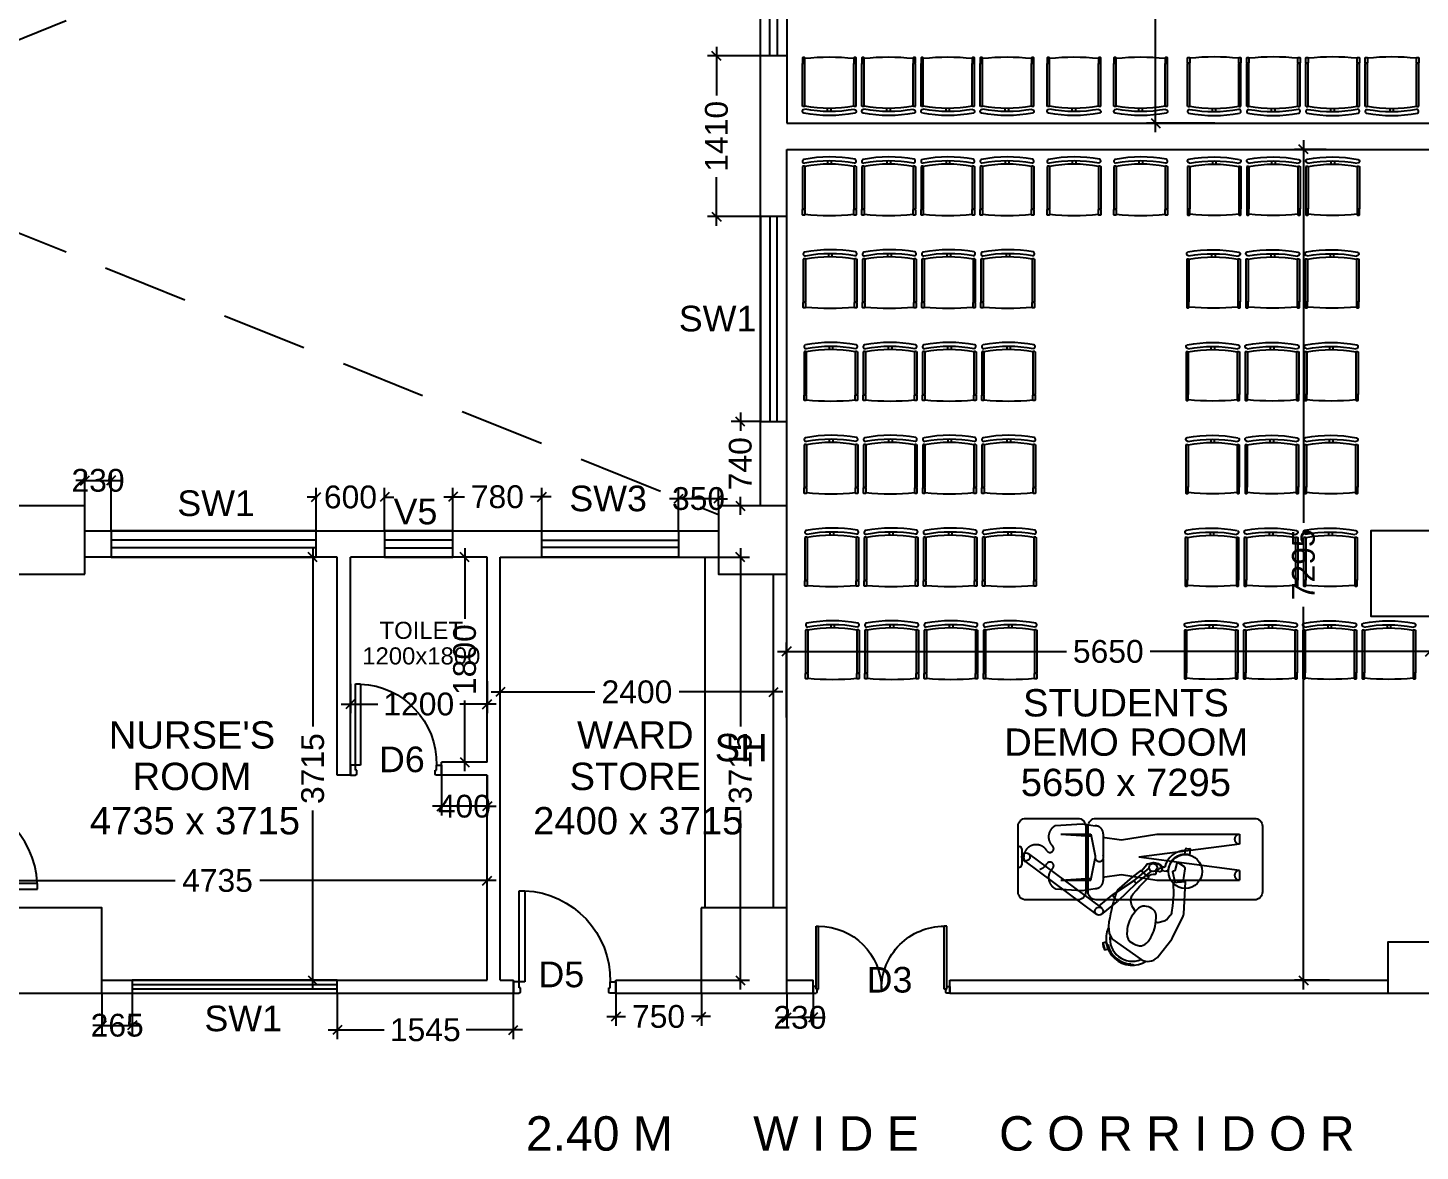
# Model space of a CAD drawing. Extents: x 7620542 to 7843793, y -6476226 to -6093835.
# Drawn here: x 7738759 to 7750982, y -6404856 to -6394993 of the extents above; entities that cross this region are included whole.
import ezdxf
from ezdxf.enums import TextEntityAlignment as Align

# ---------------------------------------------------------------- set-up
doc = ezdxf.new("R2010")
doc.units = 0
doc.header["$LTSCALE"] = 600
doc.header["$MEASUREMENT"] = 0
doc.header["$PDMODE"] = 35
doc.linetypes.add('DASHED', pattern=[0.75, 0.5, -0.25])
doc.linetypes.add('HIDDEN2', pattern=[0.1875, 0.125, -0.0625])
doc.layers.get('0').update_dxf_attribs({"linetype": 'CONTINUOUS'})
doc.layers.get('Defpoints').update_dxf_attribs({"linetype": 'CONTINUOUS'})
for name, color, linetype in [('DOOR', 32, 'CONTINUOUS'), ('Duct', 8, 'CONTINUOUS'), ('floor hat', 9, 'CONTINUOUS'), ('furniture', 33, 'CONTINUOUS'), ('joinery', 7, 'CONTINUOUS'), ('LA-column', 3, 'CONTINUOUS'), ('PARTI', 21, 'CONTINUOUS'), ('Room Dim', 1, 'CONTINUOUS'), ('Shleves', 7, 'CONTINUOUS'), ('TEXT', 6, 'CONTINUOUS'), ('TXT', 6, 'CONTINUOUS'), ('Walls', 7, 'CONTINUOUS'), ('WIN', 151, 'CONTINUOUS'), ('Working Dim', 5, 'CONTINUOUS')]:
    doc.layers.add(name, color=color, linetype=linetype)
doc.styles.add('ari', font='arial.ttf')
doc.styles.add('ARIAL', font='arial.ttf')
doc.dimstyles.new('int. dim', dxfattribs={"dimtxt": 450, "dimasz": 80, "dimexe": 80, "dimexo": 0, "dimgap": 70, "dimtad": 0, "dimdec": 0, "dimzin": 12, "dimdsep": 46, "dimtxsty": 'ari', "dimblk": 'OBLIQUE', "dimcen": 2, "dimdle": 80, "dimclrd": 256, "dimclre": 256, "dimclrt": 6, "dimadec": 0, "dimazin": 0, "dimtfac": 1, "dimtdec": 0, "dimtix": 1, "dimtmove": 2, "dimatfit": 3, "dimfxl": 1, "dimtolj": 1, "dimtzin": 0, "dimlwd": -1, "dimlwe": -1, "dimarcsym": 0})

# ---------------------------------------------------------------- blocks, each defined once
blk = doc.blocks.new('Z$W@#1275')
at = {"layer": 'DOOR'}
for p, q in [((73, 1500), (0, 1500)), ((0, 1500), (0, 1467)), ((0, 1467), (2, 1467)), ((11, 1456), (11, 1458)), ((11, 1456), (47, 1456)), ((47, 1467), (736, 1467)), ((47, 1467), (47, 1439)), ((47, 1456), (47, 1467)), ((47, 1467), (73, 1467)), ((47, 1439), (736, 1439)), ((73, 1467), (73, 1500)), ((736, 1467), (736, 1439)), ((0, 33), (2, 33)), ((0, 0), (0, 33)), ((73, 0), (0, 0)), ((11, 44), (11, 42)), ((11, 44), (47, 44)), ((47, 61), (736, 61)), ((47, 33), (47, 61)), ((47, 44), (47, 33)), ((47, 33), (736, 33)), ((47, 33), (73, 33)), ((73, 33), (73, 0)), ((736, 33), (736, 61))]:
    blk.add_line(p, q, dxfattribs=at)
for centre, start, end in [((11, 1467), 180, 270), ((11, 33), 90, 180)]:
    blk.add_arc(centre, 9.13, start, end, dxfattribs=at)
at = {"layer": 'DOOR', "color": 145}
for centre, start, end in [((47, 1439), 270, 0), ((47, 61), 0, 90)]:
    blk.add_arc(centre, 689, start, end, dxfattribs=at)
blk = doc.blocks.new('A$C32852038')
at = {"layer": 'furniture', "color": 8}
for p, q in [((-232, -54), (-235, -57)), ((-235, -431), (-235, -57)), ((-232, -54), (-218, -54)), ((-215, -57), (-218, -54)), ((-215, -431), (-215, -57)), ((218, -54), (215, -57)), ((215, -431), (215, -57)), ((218, -54), (232, -54)), ((235, -57), (232, -54)), ((235, -431), (235, -57)), ((-232, -434), (-235, -431)), ((-232, -434), (-218, -434)), ((-218, -434), (-215, -431)), ((-16, -479), (-16, -451)), ((15, -479), (15, -451)), ((218, -434), (215, -431)), ((218, -434), (232, -434)), ((232, -434), (235, -431))]:
    blk.add_line(p, q, dxfattribs=at)
for points in [[(-235, -51), (-235, -7), (-232, -4), (-218, -4), (-215, -7), (-215, -51), (-218, -54), (-232, -54)], [(215, -51), (215, -7), (218, -4), (232, -4), (235, -7), (235, -51), (232, -54), (218, -54)]]:
    blk.add_lwpolyline(points, close=True, dxfattribs=at)
for centre, radius, start, end in [((0, -2192), 2192, 84.37, 95.63), ((-217, -478), 18, 89.4431, 247.6466), ((-5, 699), 1178, 259.5839, 280.8292), ((0, 693), 1144, 259.1657, 280.8343), ((217, -476), 18, 292.3534, 90.5569), ((-5, 699), 1213, 259.5771, 280.848)]:
    blk.add_arc(centre, radius, start, end, dxfattribs=at)
blk = doc.blocks.new('A$C273B71EE')
at = {"layer": 'floor hat', "ltscale": 0.75}
blk.add_line((1370, -182), (1370, -200), dxfattribs=at)
at = {"layer": 'furniture', "color": 8}
for p, q in [((1019, 848), (1079, 845)), ((1050, 837), (1050, 847)), ((1233, 682), (1243, 684)), ((1258, 725), (1234, 719)), ((1248, 661), (1234, 719)), ((1272, 667), (1258, 725)), ((1272, 667), (1248, 661))]:
    blk.add_line(p, q, dxfattribs=at)
at = {"layer": 'furniture'}
for p, q in [((1008, 196), (1157, 339)), ((1283, 442), (1157, 339)), ((1157, 339), (1198, 289)), ((1305, 376), (1198, 289)), ((1868, -44), (1284, 390)), ((1907, 8), (1323, 442)), ((1027, 173), (1198, 289)), ((843, 168), (183, 168)), ((1008, 196), (885, 96)), ((1027, 173), (904, 72)), ((1008, 196), (1027, 173)), ((183, 90), (987, -15)), ((802, 90), (768, 95)), ((799, 60), (779, 63)), ((819, 46), (851, 42)), ((826, 99), (858, 95)), ((1920, -83), (1920, 47)), ((1950, 64), (1937, 64)), ((183, -120), (987, -15)), ((578, -33), (573, -74)), ((605, -85), (579, -82)), ((618, -38), (613, -79)), ((1950, -101), (1937, -101)), ((843, -198), (183, -198))]:
    blk.add_line(p, q, dxfattribs=at)
at = {"layer": 'furniture', "linetype": 'DASHED'}
for p, q in [((1437, 251), (1333, 235)), ((1651, 236), (1437, 251)), ((183, 90), (183, 168)), ((1125, 124), (843, 168)), ((1275, 145), (1125, 124)), ((1270, 0), (1270, 172)), ((1369, 169), (1333, -4)), ((1607, 169), (1365, 151)), ((1607, 169), (1369, 169)), ((1270, -203), (1270, -30)), ((1369, -200), (1333, -26)), ((183, -198), (183, -120)), ((1125, -155), (843, -198)), ((1275, -176), (1125, -155)), ((1607, -200), (1365, -182)), ((1607, -200), (1369, -200)), ((1437, -282), (1333, -265)), ((1651, -267), (1437, -282))]:
    blk.add_line(p, q, dxfattribs=at)
at = {"layer": 'furniture', "color": 8}
for points in [[(1012, 417), (1030, 389), (1041, 370), (1047, 349, -0.246109), (1030, 277), (1028, 275), (1008, 250), (981, 219), (955, 191), (924, 162), (905, 144), (970, 90, 0.025572), (1143, 234, 0.12826), (1170, 277, 0.043408), (1229, 535), (1223, 590), (1200, 637), (968, 802, 0.327906), (838, 786), (831, 777), (722, 638, 0.054318), (716, 629), (633, 456, 0.097498), (628, 437), (613, 182), (711, 189), (709, 285), (716, 372), (724, 425, -0.141399), (735, 451), (758, 478, -0.153306), (783, 494), (834, 508), (851, 503)], [(1035, 444, 0.128062), (1080, 573, 0.215717), (1058, 658), (1031, 674), (1011, 683), (981, 691, 0.242433), (925, 671, 0.136513), (856, 538), (847, 470, 0.297129), (883, 393, 0.138986), (938, 376, 0.105167), (970, 381), (989, 392), (1006, 409), (1035, 444)], [(697, 187), (715, 101, -0.445833), (710, 95), (708, 94, 0.30427), (694, 82), (679, 33, -0.509983), (670, 29), (625, 60, -0.292523), (618, 77), (635, 183)], [(965, 94), (922, 42, -0.166504), (914, 37), (872, 27, -0.116666), (866, 27), (829, 36, -0.181583), (820, 42), (805, 63, -0.566275), (809, 71, 0.372711), (852, 119, -0.458371), (857, 124, 0.210622), (913, 138)]]:
    blk.add_lwpolyline(points, format="xyb", dxfattribs=at)
at = {"layer": 'furniture'}
for points in [[(0, -263), (0, 262, -0.414214), (63, 325), (1328, 325, -0.414214), (1390, 262), (1390, -263, -0.414214), (1328, -325), (63, -325, -0.414214)], [(1950, -263, -0.414214), (1887, -325), (1473, -325, -0.414214), (1410, -263), (1410, 262, -0.414214), (1473, 325), (1887, 325, -0.414214), (1950, 262)]]:
    blk.add_lwpolyline(points, format="xyb", close=True, dxfattribs=at)
for centre, radius in [((1304, 416), 32.5), ((615, 99), 135), ((872, 66), 32.1), ((1887, -18), 32.5)]:
    blk.add_circle(centre, radius, dxfattribs=at)
at = {"layer": 'furniture', "color": 8}
for centre, radius, start, end in [((1038, 637), 210, 334.6212, 121.9546), ((1038, 637), 178, 351.2666, 112.7428), ((1054, 934), 92.5, 248.1415, 285.9908), ((1038, 637), 200, 12.904, 86.666), ((1326, 711), 92.5, 174.8124, 212.6617), ((1180, 675), 92.5, 354.8124, 32.6617)]:
    blk.add_arc(centre, radius, start, end, dxfattribs=at)
at = {"layer": 'furniture', "linetype": 'DASHED'}
for centre, radius, start, end in [((1333, 172), 62.5, 90, 180), ((1607, 147), 99.3, 318.5116, 63.4892), ((183, 129), 38.4, 270, 90), ((1301, -15), 33.9, 340.2375, 205.9253), ((1695, 53), 29.7, 150.8997, 319.9563), ((1709, 45), 46.3, 127.5254, 151.0495), ((1805, -15), 100, 209.3037, 150.6963), ((1607, -178), 99.3, 296.5108, 48.4696), ((1695, -83), 29.7, 40.0437, 209.1003), ((1709, -75), 46.3, 208.9505, 232.4746), ((183, -159), 38.4, 270, 90), ((1333, -203), 62.5, 180, 270)]:
    blk.add_arc(centre, radius, start, end, dxfattribs=at)
at = {"layer": 'furniture'}
for centre, radius, start, end in [((615, 99), 137, 254.3642, 352.7402), ((615, 99), 167, 269.6062, 347.5962), ((766, 80), 15, 82.7402, 172.7402), ((822, 73), 26.6, 82.7402, 262.7402), ((1937, 47), 17.2, 90, 180), ((580, -75), 7.13, 172.7402, 262.7402), ((606, -78), 7.13, 262.7402, 352.7402), ((1937, -83), 17.2, 180, 270)]:
    blk.add_arc(centre, radius, start, end, dxfattribs=at)
blk = doc.blocks.new('1000')
at = {"layer": 'DOOR'}
for p, q in [((0, -100), (0, 0)), ((0, 0), (50, 0)), ((50, -100), (0, -100)), ((50, 0), (50, -2)), ((63, -49), (50, -49)), ((50, -49), (50, -100)), ((50, -100), (50, -901)), ((100, -100), (50, -100)), ((63, -13), (61, -13)), ((63, -13), (63, -49)), ((100, -901), (100, -100)), ((837, -13), (837, -49)), ((837, -13), (839, -13)), ((837, -49), (850, -49)), ((850, 0), (850, -2)), ((900, 0), (850, 0)), ((850, -49), (850, -100)), ((850, -100), (900, -100)), ((900, -100), (900, 0)), ((50, -901), (100, -901))]:
    blk.add_line(p, q, dxfattribs=at)
for centre, major_axis, start_param, end_param in [((50, -13), (-7.95, 7.95), 3.926991, 5.497787), ((850, -13), (7.95, 7.95), 0.785398, 2.356194)]:
    blk.add_ellipse(centre, major_axis=major_axis, ratio=1, start_param=start_param, end_param=end_param, dxfattribs=at)
at = {"layer": 'DOOR', "color": 145}
blk.add_ellipse((64, -115), major_axis=(-520, 590), ratio=1, start_param=2.464943, end_param=4.009476, dxfattribs=at)
blk = doc.blocks.new('_Oblique')
at = {"color": 0, "linetype": 'ByBlock', "lineweight": -2}
blk.add_line((-0.5, -0.5), (0.5, 0.5), dxfattribs=at)
blk = doc.blocks.new('*D481')
at = {"layer": 'Defpoints', "color": 0, "transparency": 16777216}
for p in [(7745421, -6403470, -1), (7745652, -6403470, -1), (7745421, -6403682)]:
    blk.add_point(p, dxfattribs=at)
at = {"layer": 'Working Dim', "transparency": 16777216}
for p, q in [((7745421, -6403470), (7745421, -6403762)), ((7745652, -6403470), (7745652, -6403762)), ((7745421, -6403682), (7745341, -6403682)), ((7745652, -6403682), (7745421, -6403682)), ((7745652, -6403682), (7745732, -6403682))]:
    blk.add_line(p, q, dxfattribs=at)
at = {"layer": 'Working Dim', "transparency": 16777216, "xscale": 80, "yscale": 80, "zscale": 80}
blk.add_blockref('_Oblique', (7745421, -6403682), dxfattribs=at)
at = {"layer": 'Working Dim', "transparency": 16777216, "xscale": 80, "yscale": 80, "zscale": 80, "rotation": 180}
blk.add_blockref('_Oblique', (7745652, -6403682), dxfattribs=at)
at = {"layer": 'Working Dim', "color": 6, "transparency": 16777216, "insert": (7745537, -6403682), "char_height": 200, "attachment_point": 5, "style": 'ari'}
blk.add_mtext('\\A1;230', dxfattribs=at)
blk = doc.blocks.new('*D265')
at = {"layer": 'Defpoints', "color": 0, "transparency": 16777216}
for p in [(7743921, -6403470, 2), (7744672, -6403470, 2), (7744672, -6403674)]:
    blk.add_point(p, dxfattribs=at)
at = {"layer": 'Working Dim', "transparency": 16777216}
for p, q in [((7743921, -6403470), (7743921, -6403754)), ((7744672, -6403470), (7744672, -6403754)), ((7743841, -6403674), (7744007, -6403674)), ((7744752, -6403674), (7744586, -6403674))]:
    blk.add_line(p, q, dxfattribs=at)
at = {"layer": 'Working Dim', "transparency": 16777216, "xscale": 80, "yscale": 80, "zscale": 80, "rotation": 180}
blk.add_blockref('_Oblique', (7743921, -6403674), dxfattribs=at)
at = {"layer": 'Working Dim', "transparency": 16777216, "xscale": 80, "yscale": 80, "zscale": 80}
blk.add_blockref('_Oblique', (7744672, -6403674), dxfattribs=at)
at = {"layer": 'Working Dim', "color": 6, "transparency": 16777216, "insert": (7744296, -6403674), "char_height": 200, "attachment_point": 5, "style": 'ari'}
blk.add_mtext('\\A1;750', dxfattribs=at)
blk = doc.blocks.new('*D266')
at = {"layer": 'Defpoints', "color": 0, "transparency": 16777216}
for p in [(7741476, -6403470, -1), (7743021, -6403470, 2), (7741476, -6403791)]:
    blk.add_point(p, dxfattribs=at)
at = {"layer": 'Working Dim', "transparency": 16777216}
for p, q in [((7741476, -6403470), (7741476, -6403871)), ((7743021, -6403470), (7743021, -6403871)), ((7741396, -6403791), (7741888, -6403791)), ((7743101, -6403791), (7742608, -6403791))]:
    blk.add_line(p, q, dxfattribs=at)
at = {"layer": 'Working Dim', "transparency": 16777216, "xscale": 80, "yscale": 80, "zscale": 80, "rotation": 180}
blk.add_blockref('_Oblique', (7741476, -6403791), dxfattribs=at)
at = {"layer": 'Working Dim', "transparency": 16777216, "xscale": 80, "yscale": 80, "zscale": 80}
blk.add_blockref('_Oblique', (7743021, -6403791), dxfattribs=at)
at = {"layer": 'Working Dim', "color": 6, "transparency": 16777216, "insert": (7742248, -6403791), "char_height": 200, "attachment_point": 5, "style": 'ari'}
blk.add_mtext('\\A1;1545', dxfattribs=at)
blk = doc.blocks.new('*D267')
at = {"layer": 'Defpoints', "color": 0, "transparency": 16777216}
for p in [(7739410, -6403470, 3), (7739675, -6403470, -1), (7739675, -6403751)]:
    blk.add_point(p, dxfattribs=at)
at = {"layer": 'Working Dim', "transparency": 16777216}
for p, q in [((7739410, -6403470), (7739410, -6403831)), ((7739675, -6403470), (7739675, -6403831)), ((7739410, -6403751), (7739330, -6403751)), ((7739410, -6403751), (7739675, -6403751)), ((7739675, -6403751), (7739755, -6403751))]:
    blk.add_line(p, q, dxfattribs=at)
at = {"layer": 'Working Dim', "transparency": 16777216, "xscale": 80, "yscale": 80, "zscale": 80}
blk.add_blockref('_Oblique', (7739410, -6403751), dxfattribs=at)
at = {"layer": 'Working Dim', "transparency": 16777216, "xscale": 80, "yscale": 80, "zscale": 80, "rotation": 180}
blk.add_blockref('_Oblique', (7739675, -6403751), dxfattribs=at)
at = {"layer": 'Working Dim', "color": 6, "transparency": 16777216, "insert": (7739543, -6403751), "char_height": 200, "attachment_point": 5, "style": 'ari'}
blk.add_mtext('\\A1;265', dxfattribs=at)
blk = doc.blocks.new('*D280')
at = {"layer": 'Defpoints', "color": 0, "transparency": 16777216}
for p in [(7742791, -6402480), (7738057, -6402816, 2), (7742791, -6402816, 2)]:
    blk.add_point(p, dxfattribs=at)
at = {"layer": 'Working Dim', "transparency": 16777216}
for p, q in [((7738057, -6402816), (7738057, -6402400)), ((7742791, -6402816), (7742791, -6402400)), ((7737977, -6402480), (7740051, -6402480)), ((7742871, -6402480), (7740797, -6402480))]:
    blk.add_line(p, q, dxfattribs=at)
at = {"layer": 'Working Dim', "transparency": 16777216, "xscale": 80, "yscale": 80, "zscale": 80, "rotation": 180}
blk.add_blockref('_Oblique', (7738057, -6402480), dxfattribs=at)
at = {"layer": 'Working Dim', "transparency": 16777216, "xscale": 80, "yscale": 80, "zscale": 80}
blk.add_blockref('_Oblique', (7742791, -6402480), dxfattribs=at)
at = {"layer": 'Working Dim', "color": 6, "transparency": 16777216, "insert": (7740424, -6402480), "char_height": 200, "attachment_point": 5, "style": 'ari'}
blk.add_mtext('\\A1;4735', dxfattribs=at)
blk = doc.blocks.new('*D281')
at = {"layer": 'Defpoints', "color": 0, "transparency": 16777216}
for p in [(7741260, -6399640), (7741395, -6399640, 2), (7741373, -6403355, -1)]:
    blk.add_point(p, dxfattribs=at)
at = {"layer": 'Working Dim', "transparency": 16777216}
for p, q in [((7741395, -6399640), (7741180, -6399640)), ((7741260, -6399560), (7741260, -6401128)), ((7741260, -6403435), (7741260, -6401866)), ((7741373, -6403355), (7741180, -6403355))]:
    blk.add_line(p, q, dxfattribs=at)
at = {"layer": 'Working Dim', "transparency": 16777216, "xscale": 80, "yscale": 80, "zscale": 80}
for p, rotation in [((7741260, -6399640), 90), ((7741260, -6403355), 270)]:
    blk.add_blockref('_Oblique', p, dxfattribs=dict(at, rotation=rotation))
at = {"layer": 'Working Dim', "color": 6, "transparency": 16777216, "insert": (7741260, -6401497), "char_height": 200, "attachment_point": 5, "rotation": 90, "style": 'ari'}
blk.add_mtext('\\A1;3715', dxfattribs=at)
blk = doc.blocks.new('*D282')
at = {"layer": 'Defpoints', "color": 0, "transparency": 16777216}
for p in [(7741591, -6400753, 2), (7742791, -6400729, 2), (7742791, -6400931)]:
    blk.add_point(p, dxfattribs=at)
at = {"layer": 'Working Dim', "transparency": 16777216}
for p, q in [((7741591, -6400753), (7741591, -6401011)), ((7742791, -6400729), (7742791, -6401011)), ((7741511, -6400931), (7741832, -6400931)), ((7742871, -6400931), (7742550, -6400931))]:
    blk.add_line(p, q, dxfattribs=at)
at = {"layer": 'Working Dim', "transparency": 16777216, "xscale": 80, "yscale": 80, "zscale": 80, "rotation": 180}
blk.add_blockref('_Oblique', (7741591, -6400931), dxfattribs=at)
at = {"layer": 'Working Dim', "transparency": 16777216, "xscale": 80, "yscale": 80, "zscale": 80}
blk.add_blockref('_Oblique', (7742791, -6400931), dxfattribs=at)
at = {"layer": 'Working Dim', "color": 6, "transparency": 16777216, "insert": (7742191, -6400931), "char_height": 200, "attachment_point": 5, "style": 'ari'}
blk.add_mtext('\\A1;1200', dxfattribs=at)
blk = doc.blocks.new('*D283')
at = {"layer": 'Defpoints', "color": 0, "transparency": 16777216}
for p in [(7742594, -6399640), (7742695, -6399640, 2), (7742695, -6401440, 2)]:
    blk.add_point(p, dxfattribs=at)
at = {"layer": 'Working Dim', "transparency": 16777216}
for p, q in [((7742695, -6399640), (7742514, -6399640)), ((7742594, -6399560), (7742594, -6400181)), ((7742594, -6401520), (7742594, -6400898)), ((7742695, -6401440), (7742514, -6401440))]:
    blk.add_line(p, q, dxfattribs=at)
at = {"layer": 'Working Dim', "transparency": 16777216, "xscale": 80, "yscale": 80, "zscale": 80}
for p, rotation in [((7742594, -6399640), 90), ((7742594, -6401440), 270)]:
    blk.add_blockref('_Oblique', p, dxfattribs=dict(at, rotation=rotation))
at = {"layer": 'Working Dim', "color": 6, "transparency": 16777216, "insert": (7742594, -6400540), "char_height": 200, "attachment_point": 5, "rotation": 90, "style": 'ari'}
blk.add_mtext('\\A1;1800', dxfattribs=at)
blk = doc.blocks.new('*D284')
at = {"layer": 'Defpoints', "color": 0, "transparency": 16777216}
for p in [(7745306, -6400824), (7742906, -6400934, 2), (7745306, -6400934, 3)]:
    blk.add_point(p, dxfattribs=at)
at = {"layer": 'Working Dim', "transparency": 16777216}
for p, q in [((7742906, -6400934), (7742906, -6400744)), ((7745306, -6400934), (7745306, -6400744)), ((7742826, -6400824), (7743736, -6400824)), ((7745386, -6400824), (7744476, -6400824))]:
    blk.add_line(p, q, dxfattribs=at)
at = {"layer": 'Working Dim', "transparency": 16777216, "xscale": 80, "yscale": 80, "zscale": 80, "rotation": 180}
blk.add_blockref('_Oblique', (7742906, -6400824), dxfattribs=at)
at = {"layer": 'Working Dim', "transparency": 16777216, "xscale": 80, "yscale": 80, "zscale": 80}
blk.add_blockref('_Oblique', (7745306, -6400824), dxfattribs=at)
at = {"layer": 'Working Dim', "color": 6, "transparency": 16777216, "insert": (7744106, -6400824), "char_height": 200, "attachment_point": 5, "style": 'ari'}
blk.add_mtext('\\A1;2400', dxfattribs=at)
blk = doc.blocks.new('*D285')
at = {"layer": 'Defpoints', "color": 0, "transparency": 16777216}
for p in [(7744584, -6399640, 3), (7744584, -6403355, 2), (7745014, -6403355)]:
    blk.add_point(p, dxfattribs=at)
at = {"layer": 'Working Dim', "transparency": 16777216}
for p, q in [((7744584, -6399640), (7745094, -6399640)), ((7745014, -6399560), (7745014, -6401128)), ((7745014, -6403435), (7745014, -6401866)), ((7744584, -6403355), (7745094, -6403355))]:
    blk.add_line(p, q, dxfattribs=at)
at = {"layer": 'Working Dim', "transparency": 16777216, "xscale": 80, "yscale": 80, "zscale": 80}
for p, rotation in [((7745014, -6399640), 90), ((7745014, -6403355), 270)]:
    blk.add_blockref('_Oblique', p, dxfattribs=dict(at, rotation=rotation))
at = {"layer": 'Working Dim', "color": 6, "transparency": 16777216, "insert": (7745014, -6401497), "char_height": 200, "attachment_point": 5, "rotation": 90, "style": 'ari'}
blk.add_mtext('\\A1;3715', dxfattribs=at)
blk = doc.blocks.new('*D286')
at = {"layer": 'Defpoints', "color": 0, "transparency": 16777216}
for p in [(7751069, -6400469), (7745419, -6401049, 3), (7751069, -6401049, 6)]:
    blk.add_point(p, dxfattribs=at)
at = {"layer": 'Working Dim', "transparency": 16777216}
for p, q in [((7745419, -6401049), (7745419, -6400389)), ((7751069, -6401049), (7751069, -6400389)), ((7745339, -6400469), (7747876, -6400469)), ((7751149, -6400469), (7748613, -6400469))]:
    blk.add_line(p, q, dxfattribs=at)
at = {"layer": 'Working Dim', "transparency": 16777216, "xscale": 80, "yscale": 80, "zscale": 80, "rotation": 180}
blk.add_blockref('_Oblique', (7745419, -6400469), dxfattribs=at)
at = {"layer": 'Working Dim', "transparency": 16777216, "xscale": 80, "yscale": 80, "zscale": 80}
blk.add_blockref('_Oblique', (7751069, -6400469), dxfattribs=at)
at = {"layer": 'Working Dim', "color": 6, "transparency": 16777216, "insert": (7748244, -6400469), "char_height": 200, "attachment_point": 5, "style": 'ari'}
blk.add_mtext('\\A1;5650', dxfattribs=at)
blk = doc.blocks.new('*D287')
at = {"layer": 'Defpoints', "color": 0, "transparency": 16777216}
for p in [(7749958, -6396060), (7750158, -6396060, 3), (7750185, -6403355, -1)]:
    blk.add_point(p, dxfattribs=at)
at = {"layer": 'Working Dim', "transparency": 16777216}
for p, q in [((7749958, -6395980), (7749958, -6399339)), ((7750158, -6396060), (7749878, -6396060)), ((7749958, -6403435), (7749958, -6400076)), ((7750185, -6403355), (7749878, -6403355))]:
    blk.add_line(p, q, dxfattribs=at)
at = {"layer": 'Working Dim', "transparency": 16777216, "xscale": 80, "yscale": 80, "zscale": 80}
for p, rotation in [((7749958, -6396060), 90), ((7749958, -6403355), 270)]:
    blk.add_blockref('_Oblique', p, dxfattribs=dict(at, rotation=rotation))
at = {"layer": 'Working Dim', "color": 6, "transparency": 16777216, "insert": (7749958, -6399707), "char_height": 200, "attachment_point": 5, "rotation": 90, "style": 'ari'}
blk.add_mtext('\\A1;7295', dxfattribs=at)
blk = doc.blocks.new('*D289')
at = {"layer": 'Defpoints', "color": 0, "transparency": 16777216}
for p in [(7748660, -6388535), (7749155, -6388535, 3), (7749180, -6395830, 3)]:
    blk.add_point(p, dxfattribs=at)
at = {"layer": 'Working Dim', "transparency": 16777216}
for p, q in [((7748660, -6388455), (7748660, -6391814)), ((7749155, -6388535), (7748580, -6388535)), ((7748660, -6395910), (7748660, -6392551)), ((7749180, -6395830), (7748580, -6395830))]:
    blk.add_line(p, q, dxfattribs=at)
at = {"layer": 'Working Dim', "transparency": 16777216, "xscale": 80, "yscale": 80, "zscale": 80}
for p, rotation in [((7748660, -6388535), 90), ((7748660, -6395830), 270)]:
    blk.add_blockref('_Oblique', p, dxfattribs=dict(at, rotation=rotation))
at = {"layer": 'Working Dim', "color": 6, "transparency": 16777216, "insert": (7748660, -6392182), "char_height": 200, "attachment_point": 5, "rotation": 90, "style": 'ari'}
blk.add_mtext('\\A1;7295', dxfattribs=at)
blk = doc.blocks.new('*D1600')
at = {"layer": 'Defpoints', "color": 0, "transparency": 16777216}
for p in [(7739490, -6398967), (7739260, -6399190, -4), (7739490, -6399409)]:
    blk.add_point(p, dxfattribs=at)
at = {"layer": 'Working Dim', "transparency": 16777216}
for p, q in [((7739260, -6399190), (7739260, -6398887)), ((7739490, -6399409), (7739490, -6398887)), ((7739260, -6398967), (7739180, -6398967)), ((7739260, -6398967), (7739490, -6398967)), ((7739490, -6398967), (7739570, -6398967))]:
    blk.add_line(p, q, dxfattribs=at)
at = {"layer": 'Working Dim', "transparency": 16777216, "xscale": 80, "yscale": 80, "zscale": 80}
blk.add_blockref('_Oblique', (7739260, -6398967), dxfattribs=at)
at = {"layer": 'Working Dim', "transparency": 16777216, "xscale": 80, "yscale": 80, "zscale": 80, "rotation": 180}
blk.add_blockref('_Oblique', (7739490, -6398967), dxfattribs=at)
at = {"layer": 'Working Dim', "color": 6, "transparency": 16777216, "insert": (7739375, -6398967), "char_height": 200, "attachment_point": 5, "style": 'ari'}
blk.add_mtext('\\A1;230', dxfattribs=at)
blk = doc.blocks.new('*D1601')
at = {"layer": 'Defpoints', "color": 0, "transparency": 16777216}
for p in [(7744472, -6399127), (7744821, -6399190, 1), (7744472, -6399410)]:
    blk.add_point(p, dxfattribs=at)
at = {"layer": 'Working Dim', "transparency": 16777216}
for p, q in [((7744472, -6399127), (7744392, -6399127)), ((7744472, -6399410), (7744472, -6399047)), ((7744821, -6399127), (7744472, -6399127)), ((7744821, -6399190), (7744821, -6399047)), ((7744821, -6399127), (7744901, -6399127))]:
    blk.add_line(p, q, dxfattribs=at)
at = {"layer": 'Working Dim', "transparency": 16777216, "xscale": 80, "yscale": 80, "zscale": 80}
blk.add_blockref('_Oblique', (7744472, -6399127), dxfattribs=at)
at = {"layer": 'Working Dim', "transparency": 16777216, "xscale": 80, "yscale": 80, "zscale": 80, "rotation": 180}
blk.add_blockref('_Oblique', (7744821, -6399127), dxfattribs=at)
at = {"layer": 'Working Dim', "color": 6, "transparency": 16777216, "insert": (7744647, -6399127), "char_height": 200, "attachment_point": 5, "style": 'ari'}
blk.add_mtext('\\A1;350', dxfattribs=at)
blk = doc.blocks.new('*D1602')
at = {"layer": 'Defpoints', "color": 0, "transparency": 16777216}
for p in [(7742491, -6399111), (7742491, -6399410), (7743272, -6399410)]:
    blk.add_point(p, dxfattribs=at)
at = {"layer": 'Working Dim', "transparency": 16777216}
for p, q in [((7742491, -6399410), (7742491, -6399031)), ((7743272, -6399410), (7743272, -6399031)), ((7742411, -6399111), (7742592, -6399111)), ((7743352, -6399111), (7743171, -6399111))]:
    blk.add_line(p, q, dxfattribs=at)
at = {"layer": 'Working Dim', "transparency": 16777216, "xscale": 80, "yscale": 80, "zscale": 80, "rotation": 180}
blk.add_blockref('_Oblique', (7742491, -6399111), dxfattribs=at)
at = {"layer": 'Working Dim', "transparency": 16777216, "xscale": 80, "yscale": 80, "zscale": 80}
blk.add_blockref('_Oblique', (7743272, -6399111), dxfattribs=at)
at = {"layer": 'Working Dim', "color": 6, "transparency": 16777216, "insert": (7742881, -6399111), "char_height": 200, "attachment_point": 5, "style": 'ari'}
blk.add_mtext('\\A1;780', dxfattribs=at)
blk = doc.blocks.new('*D1603')
at = {"layer": 'Defpoints', "color": 0, "transparency": 16777216}
for p in [(7741290, -6399113), (7741290, -6399410), (7741891, -6399410)]:
    blk.add_point(p, dxfattribs=at)
at = {"layer": 'Working Dim', "transparency": 16777216}
for p, q in [((7741290, -6399410), (7741290, -6399033)), ((7741891, -6399410), (7741891, -6399033)), ((7741290, -6399113), (7741210, -6399113)), ((7741290, -6399113), (7741300, -6399113)), ((7741891, -6399113), (7741882, -6399113)), ((7741891, -6399113), (7741971, -6399113))]:
    blk.add_line(p, q, dxfattribs=at)
at = {"layer": 'Working Dim', "transparency": 16777216, "xscale": 80, "yscale": 80, "zscale": 80}
blk.add_blockref('_Oblique', (7741290, -6399113), dxfattribs=at)
at = {"layer": 'Working Dim', "transparency": 16777216, "xscale": 80, "yscale": 80, "zscale": 80, "rotation": 180}
blk.add_blockref('_Oblique', (7741891, -6399113), dxfattribs=at)
at = {"layer": 'Working Dim', "color": 6, "transparency": 16777216, "insert": (7741591, -6399113), "char_height": 200, "attachment_point": 5, "style": 'ari'}
blk.add_mtext('\\A1;600', dxfattribs=at)
blk = doc.blocks.new('*D1608')
at = {"layer": 'Defpoints', "color": 0, "transparency": 16777216}
for p in [(7745191, -6395240), (7744805, -6396650), (7745191, -6396650)]:
    blk.add_point(p, dxfattribs=at)
at = {"layer": 'Working Dim', "transparency": 16777216}
for p, q in [((7745191, -6395240), (7744725, -6395240)), ((7744805, -6395160), (7744805, -6395586)), ((7744805, -6396730), (7744805, -6396303)), ((7745191, -6396650), (7744725, -6396650))]:
    blk.add_line(p, q, dxfattribs=at)
at = {"layer": 'Working Dim', "transparency": 16777216, "xscale": 80, "yscale": 80, "zscale": 80}
for p, rotation in [((7744805, -6395240), 90), ((7744805, -6396650), 270)]:
    blk.add_blockref('_Oblique', p, dxfattribs=dict(at, rotation=rotation))
at = {"layer": 'Working Dim', "color": 6, "transparency": 16777216, "insert": (7744805, -6395945), "char_height": 200, "attachment_point": 5, "rotation": 90, "style": 'ari'}
blk.add_mtext('\\A1;1410', dxfattribs=at)
blk = doc.blocks.new('*D1609')
at = {"layer": 'Defpoints', "color": 0, "transparency": 16777216}
for p in [(7745191, -6398450), (7745014, -6399190), (7745191, -6399190)]:
    blk.add_point(p, dxfattribs=at)
at = {"layer": 'Working Dim', "transparency": 16777216}
for p, q in [((7745014, -6398370), (7745014, -6398530)), ((7745191, -6398450), (7744934, -6398450)), ((7745014, -6399270), (7745014, -6399110)), ((7745191, -6399190), (7744934, -6399190))]:
    blk.add_line(p, q, dxfattribs=at)
at = {"layer": 'Working Dim', "transparency": 16777216, "xscale": 80, "yscale": 80, "zscale": 80}
for p, rotation in [((7745014, -6398450), 90), ((7745014, -6399190), 270)]:
    blk.add_blockref('_Oblique', p, dxfattribs=dict(at, rotation=rotation))
at = {"layer": 'Working Dim', "color": 6, "transparency": 16777216, "insert": (7745014, -6398820), "char_height": 200, "attachment_point": 5, "rotation": 90, "style": 'ari'}
blk.add_mtext('\\A1;740', dxfattribs=at)
blk = doc.blocks.new('*D2069')
at = {"layer": 'Defpoints', "color": 0, "transparency": 16777216}
for p in [(7742391, -6401555), (7742791, -6401555), (7742391, -6401828)]:
    blk.add_point(p, dxfattribs=at)
at = {"layer": 'Working Dim', "transparency": 16777216}
for p, q in [((7742391, -6401555), (7742391, -6401908)), ((7742791, -6401555), (7742791, -6401908)), ((7742391, -6401828), (7742311, -6401828)), ((7742791, -6401828), (7742391, -6401828)), ((7742791, -6401828), (7742871, -6401828))]:
    blk.add_line(p, q, dxfattribs=at)
at = {"layer": 'Working Dim', "transparency": 16777216, "xscale": 80, "yscale": 80, "zscale": 80}
blk.add_blockref('_Oblique', (7742391, -6401828), dxfattribs=at)
at = {"layer": 'Working Dim', "transparency": 16777216, "xscale": 80, "yscale": 80, "zscale": 80, "rotation": 180}
blk.add_blockref('_Oblique', (7742791, -6401828), dxfattribs=at)
at = {"layer": 'Working Dim', "color": 6, "transparency": 16777216, "insert": (7742591, -6401828), "char_height": 200, "attachment_point": 5, "style": 'ari'}
blk.add_mtext('\\A1;400', dxfattribs=at)

msp = doc.modelspace()

# ---------------------------------------------------------------- linework, layer by layer
at = {"layer": 'Duct', "color": 8, "linetype": 'HIDDEN2', "ltscale": 10}
for p, q in [((7727961.874, -6392479.605, -14.83), (7744821.47, -6399265.155, -14.83)), ((7727961.874, -6399409.571, -14.83), (7744821.648, -6392623.949, -14.83)), ((7727961.874, -6399409.57, -14.83), (7744821.648, -6392623.949, -14.83))]:
    msp.add_line(p, q, dxfattribs=at)
at = {"layer": 'LA-column', "color": 2}
for points, elevation in [([(7739259.969, -6399789.676), (7739259.969, -6399189.676), (7738659.969, -6399189.676), (7738659.969, -6399789.676)], -18.59), ([(7745421.469, -6399789.676), (7745421.469, -6399189.676), (7744821.469, -6399189.676), (7744821.469, -6399789.676)], -13.799), ([(7751298.974, -6400159.676), (7751298.974, -6399409.676), (7750548.974, -6399409.676), (7750548.974, -6400159.676)], -14.49), ([(7738659.969, -6402719.729), (7738659.969, -6403469.729), (7739409.969, -6403469.729), (7739409.969, -6402719.729)], -11.41), ([(7744671.469, -6402719.729), (7744671.469, -6403469.729), (7745421.469, -6403469.729), (7745421.469, -6402719.729)], -11.41), ([(7750698.974, -6403469.723), (7751298.974, -6403469.723), (7751298.974, -6403019.723), (7750698.974, -6403019.723)], -11.41)]:
    msp.add_lwpolyline(points, close=True, dxfattribs=dict(at, elevation=elevation))
at = {"layer": 'PARTI', "color": 7, "linetype": 'Continuous'}
for p, q in [((7745421.47, -6403354.617, -14.83), (7745651.97, -6403354.617, -14.83)), ((7745651.97, -6403469.617, -14.83), (7745651.97, -6403354.617, -14.83)), ((7746851.97, -6403354.617, -14.83), (7750698.975, -6403354.617, -14.83)), ((7746851.97, -6403469.617, -14.83), (7746851.97, -6403354.617, -14.83)), ((7745421.47, -6403469.617, -14.83), (7745651.97, -6403469.617, -14.83)), ((7746851.97, -6403469.617, -14.83), (7750698.975, -6403469.617, -14.83))]:
    msp.add_line(p, q, dxfattribs=at)
at = {"layer": 'Shleves'}
msp.add_line((7744706.556, -6402719.662, -10.844), (7744706.556, -6399639.767, -10.844), dxfattribs=at)
at = {"layer": 'Walls'}
for p, q in [((7745191.47, -6399189.83, -14.83), (7745191.47, -6392699.83, -14.83)), ((7745421.47, -6392699.83, -14.83), (7745421.47, -6395829.617, -14.83)), ((7745421.47, -6395829.617, -14.83), (7751068.974, -6395829.617, -14.83)), ((7745421.47, -6399189.83, -14.83), (7745421.47, -6396059.617, -14.83)), ((7745421.47, -6396059.617, -14.83), (7751068.974, -6396059.617, -14.83)), ((7739259.878, -6399409.616, -14.83), (7739261.147, -6399409.616, -14.83)), ((7739261.147, -6399409.616, -14.83), (7744821.47, -6399409.616, -14.83)), ((7739261.147, -6399639.616, -14.83), (7739259.878, -6399639.616, -14.83)), ((7741475.68, -6399639.616, -14.83), (7739261.147, -6399639.616, -14.83)), ((7741475.68, -6401554.567, -14.83), (7741475.68, -6399639.479, -14.83)), ((7742791.179, -6399639.616, -14.83), (7741590.68, -6399639.491, -14.83)), ((7741590.68, -6401554.565, -14.83), (7741590.68, -6399639.491, -14.83)), ((7742791.179, -6401439.55, -14.83), (7742791.179, -6399639.616, -14.83)), ((7742906.179, -6399639.616, -14.83), (7744821.47, -6399639.616, -14.83)), ((7742906.179, -6403354.616, -14.83), (7742906.179, -6399639.616, -14.83)), ((7745306.47, -6402719.62, -14.83), (7745306.47, -6399789.83, -14.83)), ((7745421.47, -6402719.62, -14.83), (7745421.47, -6399789.83, -14.83)), ((7742791.179, -6401439.55, -14.83), (7742390.68, -6401439.555, -14.83)), ((7742390.68, -6401554.565, -14.83), (7742390.68, -6401439.555, -14.83)), ((7741590.68, -6401554.565, -14.83), (7741475.68, -6401554.567, -14.83)), ((7742791.179, -6401554.55, -14.83), (7742390.68, -6401554.555, -14.83)), ((7742791.179, -6403354.616, -14.83), (7742791.179, -6401554.55, -14.83)), ((7739411.147, -6403354.616, -14.83), (7742791.179, -6403354.616, -14.83)), ((7742906.179, -6403354.616, -14.83), (7743021.179, -6403354.616, -14.83)), ((7743021.179, -6403469.749, -14.83), (7743021.179, -6403354.616, -14.83)), ((7743921.184, -6403354.616, -14.83), (7744671.649, -6403354.616, -14.83)), ((7743921.184, -6403469.616, -14.83), (7743921.184, -6403354.616, -14.83)), ((7739411.147, -6403469.616, -14.83), (7743021.179, -6403469.616, -14.83)), ((7743921.184, -6403469.616, -14.83), (7744671.649, -6403469.616, -14.83))]:
    msp.add_line(p, q, dxfattribs=at)
at = {"layer": 'Walls', "linetype": 'Continuous'}
msp.add_line((7741475.68, -6399639.479, -14.83), (7739261.147, -6399639.247, -14.83), dxfattribs=at)
at = {"layer": 'WIN', "linetype": 'Continuous', "elevation": -14.83}
for points in [[(7745191.47, -6395239.617), (7745191.47, -6393439.617), (7745421.47, -6393439.617), (7745421.47, -6395239.617)], [(7745191.47, -6395239.617), (7745191.47, -6393439.617), (7745421.47, -6393439.617), (7745421.47, -6395239.617)], [(7745274.254, -6395239.617), (7745274.254, -6393439.617), (7745338.687, -6393439.617), (7745338.687, -6395239.617)], [(7745274.254, -6395239.617), (7745274.254, -6393439.617), (7745338.687, -6393439.617), (7745338.687, -6395239.617)], [(7745191.47, -6396649.617), (7745191.47, -6398449.617), (7745421.47, -6398449.617), (7745421.47, -6396649.617)], [(7745191.47, -6396649.617), (7745191.47, -6398449.617), (7745421.47, -6398449.617), (7745421.47, -6396649.617)], [(7745274.254, -6396649.617), (7745274.254, -6398449.617), (7745338.687, -6398449.617), (7745338.687, -6396649.617)], [(7745274.254, -6396649.617), (7745274.254, -6398449.617), (7745338.687, -6398449.617), (7745338.687, -6396649.617)], [(7741290.414, -6399409.363), (7739490.414, -6399409.363), (7739490.414, -6399639.363), (7741290.414, -6399639.363)], [(7742490.93, -6399409.554), (7741890.93, -6399409.554), (7741890.93, -6399639.554), (7742490.93, -6399639.554)], [(7743271.913, -6399409.616), (7744471.913, -6399409.616), (7744471.913, -6399639.616), (7743271.913, -6399639.616)], [(7741290.414, -6399492.146), (7739490.414, -6399492.146), (7739490.414, -6399556.58), (7741290.414, -6399556.58)], [(7742490.93, -6399490.895), (7741890.93, -6399490.895), (7741890.93, -6399558.213), (7742490.93, -6399558.213)], [(7743271.913, -6399492.4), (7744471.913, -6399492.4), (7744471.913, -6399556.833), (7743271.913, -6399556.833)], [(7739675.272, -6403354.616), (7739675.272, -6403469.607), (7741475.68, -6403469.607), (7741475.68, -6403354.616)], [(7739675.272, -6403394.616), (7739675.272, -6403429.607), (7741475.68, -6403429.607), (7741475.68, -6403394.616)]]:
    msp.add_lwpolyline(points, close=True, dxfattribs=at)

# ---------------------------------------------------------------- block references
at = {"layer": 'DOOR', "linetype": 'Continuous', "xscale": -0.8888888917863601, "yscale": 0.8888888917863369, "zscale": 0.88888889178636, "rotation": 179.9999869132508}
msp.add_blockref('1000', (7741590.68, -6401554.565, -14.83), dxfattribs=at)
at = {"layer": 'DOOR', "linetype": 'Continuous', "rotation": 90.0000130200481}
msp.add_blockref('1000', (7737941.649, -6402604.548, -14.83), dxfattribs=at)
at = {"layer": 'DOOR', "linetype": 'Continuous', "xscale": -1, "rotation": 179.9999869799519}
msp.add_blockref('1000', (7743021.184, -6403469.616, -14.83), dxfattribs=at)
at = {"layer": 'DOOR', "xscale": -0.8000117540359497, "yscale": 0.8000117540359497, "zscale": 0.8000117540359497, "rotation": 270}
msp.add_blockref('Z$W@#1275', (7745651.97, -6403469.617, -14.83), dxfattribs=at)
at = {"layer": 'furniture', "xscale": -1}
for p in [(7745795.198, -6395248.872, -14.83), (7746315.198, -6395248.872, -14.83), (7746835.198, -6395248.872, -14.83), (7747355.198, -6395248.872, -14.83), (7747942.971, -6395248.872, -14.83), (7748528.47, -6395248.872, -14.83)]:
    msp.add_blockref('A$C32852038', p, dxfattribs=at)
at = {"layer": 'furniture'}
for p in [(7749173.966, -6395248.872, -14.83), (7749693.966, -6395248.872, -14.83), (7750213.966, -6395248.872, -14.83), (7750733.966, -6395248.872, -14.83)]:
    msp.add_blockref('A$C32852038', p, dxfattribs=at)
at = {"layer": 'furniture', "rotation": 180}
for p in [(7745795.198, -6396640.362, -14.83), (7746315.198, -6396640.362, -14.83), (7746835.198, -6396640.362, -14.83), (7747355.198, -6396640.362, -14.83), (7747942.971, -6396640.362, -14.83), (7748528.47, -6396640.362, -14.83), (7745801.507, -6397454.926, -14.83), (7746321.507, -6397454.926, -14.83), (7746841.507, -6397454.926, -14.83), (7747361.507, -6397454.926, -14.83), (7745807.816, -6398269.489, -14.83), (7746327.816, -6398269.489, -14.83), (7746847.816, -6398269.489, -14.83), (7747367.816, -6398269.489, -14.83), (7745809.624, -6399084.061, -14.83), (7746329.624, -6399084.061, -14.83), (7746849.624, -6399084.061, -14.83), (7747369.624, -6399084.061, -14.83), (7745815.933, -6399898.625, -14.83), (7746335.933, -6399898.625, -14.83), (7746855.933, -6399898.625, -14.83), (7747375.933, -6399898.625, -14.83), (7745822.242, -6400713.188, -14.83), (7746342.242, -6400713.188, -14.83), (7746862.242, -6400713.188, -14.83), (7747382.242, -6400713.188, -14.83)]:
    msp.add_blockref('A$C32852038', p, dxfattribs=at)
at = {"layer": 'furniture', "xscale": -1, "rotation": 180}
for p in [(7749173.966, -6396640.362, -14.83), (7749693.966, -6396640.362, -14.83), (7750213.966, -6396640.362, -14.83), (7749167.657, -6397454.926, -14.83), (7749687.657, -6397454.926, -14.83), (7750207.657, -6397454.926, -14.83), (7749161.348, -6398269.489, -14.83), (7749681.348, -6398269.489, -14.83), (7750201.348, -6398269.489, -14.83), (7749159.54, -6399084.061, -14.83), (7749679.54, -6399084.061, -14.83), (7750199.54, -6399084.061, -14.83), (7749153.231, -6399898.625, -14.83), (7749673.231, -6399898.625, -14.83), (7750193.231, -6399898.625, -14.83), (7749146.922, -6400713.188, -14.83), (7749666.922, -6400713.188, -14.83), (7750186.922, -6400713.188, -14.83), (7750706.922, -6400713.188, -14.83)]:
    msp.add_blockref('A$C32852038', p, dxfattribs=at)
at = {"layer": 'furniture', "xscale": 1.100000001490116, "yscale": 1.100000001490116, "zscale": 1.100000001490116, "rotation": 180}
msp.add_blockref('A$C273B71EE', (7749596.667, -6402291.424, -14.83), dxfattribs=at)

# ---------------------------------------------------------------- texts
at = {"layer": 'joinery', "style": 'ari'}
for s, p in [('SW1', (7744814.357, -6397657.955, -14.83)), ('SW3', (7743853.451, -6399237.199, -14.83)), ('SW1', (7740411.837, -6399279.102, -14.83)), ('V5', (7742162.144, -6399351.909, -14.83)), ('D5', (7743442.455, -6403416.398, -14.83)), ('D3', (7746323.57, -6403463.113, -14.83)), ('SW1', (7740649.805, -6403802.639, -14.83))]:
    msp.add_text(s, height=225, dxfattribs=at).set_placement(p, align=Align.CENTER)
msp.add_text('D6', height=225, dxfattribs=at).set_placement((7741841.767, -6401528.083, -15.968))
at = {"layer": 'Room Dim', "style": 'ARIAL'}
for s, height, p in [('1200x1800', 150, (7742213.292, -6400582.234, -14.83)), ('5650 x 7295', 240, (7748398.335, -6401737.801, -14.83))]:
    msp.add_text(s, height=height, dxfattribs=at).set_placement(p, align=Align.CENTER)
for s, p in [('4735 x 3715', (7740225.821, -6401954.255, -14.83)), ('2400 x 3715', (7744117.598, -6401954.255, -14.83))]:
    msp.add_text(s, height=240, dxfattribs=at).set_placement(p, align=Align.MIDDLE_CENTER)
at = {"layer": 'Shleves', "color": 10, "style": 'ARIAL'}
msp.add_text('SH', height=240, dxfattribs=at).set_placement((7744788.807, -6401431.929, -21.106))
at = {"layer": 'TEXT', "color": 7, "style": 'ARIAL'}
for s, height, p in [('TOILET', 150, (7742213.292, -6400357.803, -14.83)), ('STUDENTS', 240, (7748399.282, -6401039.068, -14.83)), ("NURSE'S", 240, (7740200.235, -6401320.81, -14.83)), ('WARD', 240, (7744092.012, -6401320.81, -14.83)), ('DEMO ROOM', 240, (7748401.335, -6401384.206, -14.83)), ('ROOM', 240, (7740200.235, -6401685.077, -14.83)), ('STORE', 240, (7744092.012, -6401685.077, -14.83))]:
    msp.add_text(s, height=height, dxfattribs=at).set_placement(p, align=Align.CENTER)
at = {"layer": 'TXT', "color": 7, "style": 'ARIAL'}
msp.add_text('2.40 M      W I D E      C O R R I D O R', height=302.4, dxfattribs=at).set_placement((7746768.752, -6404851.315, -14.83), align=Align.CENTER)

# ---------------------------------------------------------------- dimensions: what is measured, and where the dimension line sits
at = {"layer": 'Working Dim'}
for base, p1, p2, override, picture, middle in [((7748660.032, -6388534.617, -14.83), (7749180.2, -6395829.617, -11.41), (7749155.281, -6388534.617, -11.41), {"dimtxt": 200}, '*D289', (7748660.032, -6392182.117, -14.83)), ((7744805.086, -6396649.617, -14.83), (7745191.47, -6395239.617, -14.83), (7745191.47, -6396649.617, -14.83), {"dimtxt": 200, "dimarcsym": 1}, '*D1608', (7744805.086, -6395944.617, -14.83)), ((7749958.231, -6396059.617, -14.83), (7750185.385, -6403354.617, -15.562), (7750157.888, -6396059.617, -11.41), {"dimtxt": 200}, '*D287', (7749958.231, -6399707.117, -14.83)), ((7745014.033, -6399189.83, -14.83), (7745191.47, -6398449.617, -14.83), (7745191.47, -6399189.83, -14.83), {"dimtxt": 200, "dimarcsym": 1}, '*D1609', (7745014.033, -6398819.724, -14.83)), ((7741259.535, -6399639.616, -14.83), (7741373.456, -6403354.616, -15.968), (7741395.456, -6399639.616, -13.12), {"dimtxt": 200}, '*D281', (7741259.535, -6401497.116, -14.83)), ((7742593.613, -6399639.606, -14.83), (7742694.779, -6401439.551, -13.12), (7742694.967, -6399639.606, -13.12), {"dimtxt": 200}, '*D283', (7742593.613, -6400539.579, -14.83)), ((7745013.775, -6403354.616, -14.83), (7744583.83, -6399639.616, -11.925), (7744583.83, -6403354.616, -13.12), {"dimtxt": 200}, '*D285', (7745013.775, -6401497.116, -14.83))]:
    dim = msp.add_linear_dim(base=base, p1=p1, p2=p2, angle=90, dimstyle='int. dim', override=override, dxfattribs=at)
    dim.commit()
    dim.dimension.update_dxf_attribs({"geometry": picture, "text_midpoint": middle})
for base, p1, p2, override, picture, middle in [((7739490.414, -6398967.093, -14.83), (7739259.969, -6399189.676, -18.59), (7739490.414, -6399409.363, -14.83), {"dimtxt": 200, "dimarcsym": 1}, '*D1600', (7739375.191, -6398967.093, -14.83)), ((7744471.913, -6399127.246, -14.83), (7744821.469, -6399189.676, -13.799), (7744471.913, -6399409.616, -14.83), {"dimtxt": 200, "dimarcsym": 1}, '*D1601', (7744646.691, -6399127.246, -14.83)), ((7751068.972, -6400469.192, -14.83), (7745419.47, -6401049.493, -11.41), (7751068.972, -6401049.48, -8.928), {"dimtxt": 200}, '*D286', (7748244.221, -6400469.192, -14.83)), ((7742791.179, -6400930.897, -14.83), (7741590.68, -6400753.446, -13.12), (7742791.179, -6400729.241, -13.12), {"dimtxt": 200}, '*D282', (7742190.93, -6400930.897, -14.83)), ((7745306.47, -6400824.136, -14.83), (7742906.179, -6400934.063, -13.12), (7745306.47, -6400934.063, -11.41), {"dimtxt": 200}, '*D284', (7744106.325, -6400824.136, -14.83)), ((7742791.179, -6402480.228, -14.83), (7738056.649, -6402816.044, -13.12), (7742791.179, -6402816.044, -13.12), {"dimtxt": 200}, '*D280', (7740423.914, -6402480.228, -14.83)), ((7739675.272, -6403750.821, -14.83), (7739410.147, -6403469.732, -11.41), (7739675.272, -6403469.732, -15.968), {"dimtxt": 200}, '*D267', (7739542.71, -6403750.821, -14.83)), ((7741475.68, -6403790.649, -14.83), (7743021.179, -6403469.616, -13.12), (7741475.68, -6403469.616, -15.968), {"dimtxt": 200}, '*D266', (7742248.43, -6403790.649, -14.83)), ((7744671.649, -6403673.858, -14.83), (7743921.184, -6403469.616, -13.12), (7744671.649, -6403469.616, -13.12), {"dimtxt": 200}, '*D265', (7744296.416, -6403673.858, -14.83)), ((7745421.4704, -6403681.8174, -14.8305), (7745651.9699, -6403469.6174, -15.562), (7745421.4704, -6403469.6174, -15.562), {"dimtxt": 200}, '*D481', (7745536.7202, -6403681.8174, -14.8305))]:
    dim = msp.add_linear_dim(base=base, p1=p1, p2=p2, dimstyle='int. dim', override=override, dxfattribs=at)
    dim.commit()
    dim.dimension.update_dxf_attribs({"geometry": picture, "text_midpoint": middle})
for base, p1, p2, text, picture, middle in [((7741290.414, -6399113.147, -14.83), (7741890.93, -6399409.616, -14.83), (7741290.414, -6399409.616, -14.83), '600', '*D1603', (7741590.672, -6399113.147, -14.83)), ((7742490.93, -6399111.017, -14.83), (7743271.913, -6399409.616, -14.83), (7742490.93, -6399409.554, -14.83), '780', '*D1602', (7742881.421, -6399111.017, -14.83))]:
    dim = msp.add_linear_dim(base=base, p1=p1, p2=p2, text=text, dimstyle='int. dim', override={"dimtxt": 200, "dimarcsym": 1}, dxfattribs=at)
    dim.commit()
    dim.dimension.update_dxf_attribs({"geometry": picture, "text_midpoint": middle})
at = {"layer": 'Working Dim', "color": 7}
dim = msp.add_linear_dim(base=(7742390.68, -6401827.948, -14.83), p1=(7742791.179, -6401554.55, -14.83), p2=(7742390.68, -6401554.565, -14.83), dimstyle='int. dim', override={"dimtxt": 200, "dimarcsym": 1}, dxfattribs=at)
dim.commit()
dim.dimension.update_dxf_attribs({"geometry": '*D2069', "text_midpoint": (7742590.93, -6401827.948, -14.83)})

doc.saveas('drawing.dxf')
